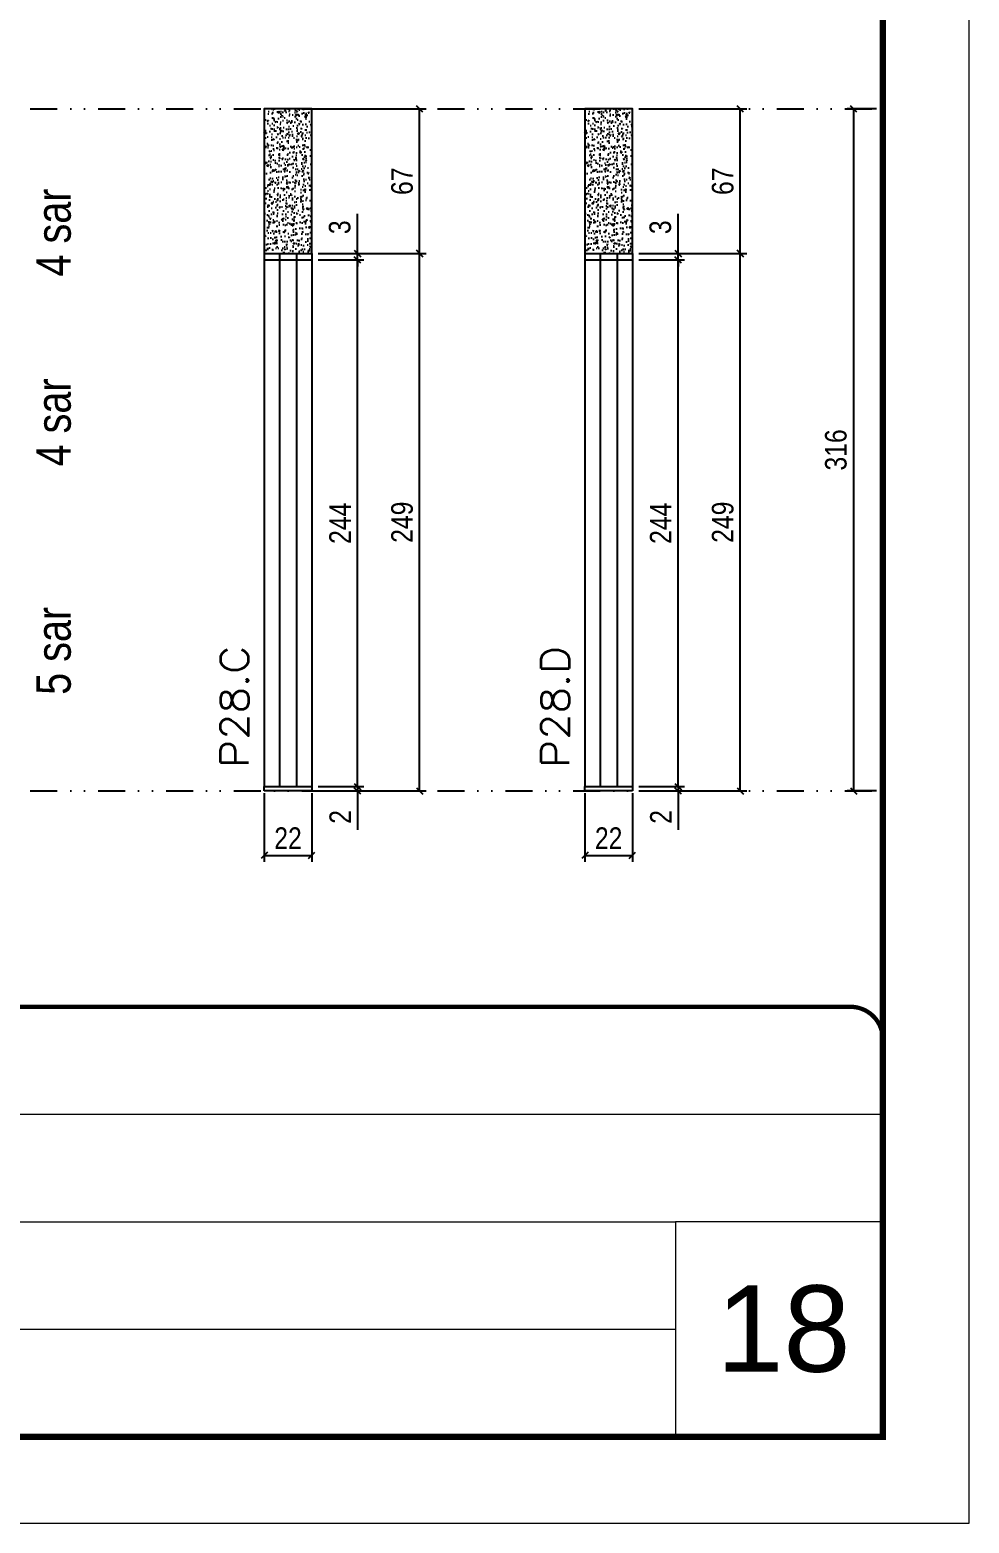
# Model space of a CAD drawing. Extents: x 14400 to 20667, y -21631 to 6985.
# Drawn here: x 17062 to 17497, y 1340 to 2032 of the extents above; entities that cross this region are included whole.
import ezdxf

# ---------------------------------------------------------------- set-up
doc = ezdxf.new("R2010")
doc.units = 0
for name, pattern in [('CONTINUO', [0]), ('DASHED', [0.75, 0.5, -0.25]), ('DIVIDE2', [0.625, 0.25, -0.125, 0, -0.125, 0, -0.125])]:
    doc.linetypes.add(name, pattern=pattern)
for name, color, linetype, lineweight in [('CARIMBO', 255, 'Continuous', 9), ('Folhas', 255, 'Continuous', 9), ('SARRAFO DE PRESSAO', 251, 'DASHED', 9), ('Texto Seção', 7, 'Continuous', 15)]:
    doc.layers.add(name, color=color, linetype=linetype, lineweight=lineweight)
for name, color, linetype in [('COTA', 241, 'Continuous'), ('NOMENCLATURA', 7, 'Continuous'), ('Nível', 160, 'Continuous'), ('Painéis', 200, 'Continuous'), ('SARR_2.2x7', 40, 'Continuous')]:
    doc.layers.add(name, color=color, linetype=linetype)
doc.styles.add('ARIAL', font='arial.ttf')
doc.styles.add('ARIAL_NARROW', font='ARIALN.TTF', dxfattribs={"height": 0.2})
doc.styles.add('COTA TECNICA', font='techl___.ttf', dxfattribs={"height": 10})
doc.styles.add('COTA TECNICA-50', font='techl___.ttf', dxfattribs={"height": 10})
doc.styles.add('REGUA-120', font='ROMANS.shx', dxfattribs={"height": 15})
doc.dimstyles.new('COTA PAINEL-50', dxfattribs={"dimtxt": 10, "dimasz": 3, "dimexe": 3, "dimexo": 3, "dimgap": 3, "dimtad": 1, "dimdec": 1, "dimzin": 12, "dimdsep": 46, "dimtxsty": 'COTA TECNICA-50', "dimblk1": 'OBLIQUE', "dimblk2": 'OBLIQUE', "dimsah": 1, "dimcen": 0.9, "dimclrd": 4, "dimclre": 4, "dimclrt": 240, "dimadec": 1, "dimazin": 3, "dimtfac": 1, "dimtdec": 1, "dimtmove": 0, "dimatfit": 3, "dimfxl": 1, "dimtolj": 1, "dimtzin": 12, "dimarcsym": 0})
doc.dimstyles.new('PAINEL', dxfattribs={"dimtxt": 10, "dimasz": 3, "dimexe": 3, "dimexo": 3, "dimgap": 3, "dimtad": 1, "dimdec": 1, "dimzin": 12, "dimdsep": 46, "dimtxsty": 'COTA TECNICA', "dimblk1": 'OBLIQUE', "dimblk2": 'OBLIQUE', "dimsah": 1, "dimcen": 0.9, "dimclrd": 4, "dimclre": 4, "dimclrt": 240, "dimadec": 1, "dimazin": 3, "dimtfac": 1, "dimtdec": 1, "dimtmove": 0, "dimatfit": 3, "dimfxl": 1, "dimtolj": 1, "dimtzin": 12, "dimarcsym": 0})

# ---------------------------------------------------------------- blocks, each defined once
blk = doc.blocks.new('9999999999')
at = {"color": 30, "linetype": 'CONTINUO'}
for p, q in [((98564.56, 34379.64), (99583.98, 34379.64)), ((98564.56, 34329.83), (99487.98, 34329.83)), ((99583.98, 34329.83), (99487.98, 34329.83)), ((99487.98, 34329.83), (99487.98, 34230.21)), ((98564.56, 34280.02), (99487.98, 34280.02))]:
    blk.add_line(p, q, dxfattribs=at)
at = {"color": 30, "linetype": 'CONTINUO', "const_width": 2}
blk.add_lwpolyline([(99583.98, 34230.21), (99583.98, 34414.45, 0.414214), (99568.98, 34429.45), (98228.98, 34429.45, 0.414214), (98213.98, 34414.45), (98213.98, 34245.21, 0.414214), (98228.98, 34230.21), (99583.98, 34230.21)], format="xyb", dxfattribs=at)
at = {"layer": 'Folhas'}
blk.add_lwpolyline([(98138.98, 34190.21), (99623.98, 34190.21), (99623.98, 35240.21), (98138.98, 35240.21)], close=True, dxfattribs=at)
at = {"layer": 'Folhas', "color": 30, "const_width": 3}
blk.add_lwpolyline([(98213.98, 34230.21), (99583.98, 34230.21), (99583.98, 35200.21), (98213.98, 35200.21)], close=True, dxfattribs=at)
blk = doc.blocks.new('_Oblique')
at = {"color": 0, "linetype": 'ByBlock', "lineweight": -2}
blk.add_line((-0.5, -0.5), (0.5, 0.5), dxfattribs=at)
blk = doc.blocks.new('*D1074')
at = {"layer": 'COTA', "color": 4, "lineweight": -2, "transparency": 16777216}
for p, q in [((17453.97, 1995.71), (17440.47, 1995.71)), ((17443.47, 1679.71), (17443.47, 1995.71)), ((17453.97, 1679.71), (17440.47, 1679.71))]:
    blk.add_line(p, q, dxfattribs=at)
at = {"layer": 'Defpoints', "color": 0, "transparency": 16777216}
for p in [(17443.47, 1995.71), (17456.97, 1995.71), (17456.97, 1679.71)]:
    blk.add_point(p, dxfattribs=at)
at = {"layer": 'COTA', "color": 4, "lineweight": -2, "transparency": 16777216, "xscale": 3, "yscale": 3, "zscale": 3}
for p, rotation in [((17443.47, 1995.71), 90), ((17443.47, 1679.71), 270)]:
    blk.add_blockref('_Oblique', p, dxfattribs=dict(at, rotation=rotation))
at = {"layer": 'COTA', "color": 240, "transparency": 16777216, "insert": (17435.25, 1837.71), "char_height": 10, "attachment_point": 5, "rotation": 90, "style": 'COTA TECNICA'}
blk.add_mtext('\\A1;316', dxfattribs=at)
blk = doc.blocks.new('*D1068')
at = {"layer": 'COTA', "color": 4, "lineweight": -2, "transparency": 16777216}
for p, q in [((17170.34, 1678.71), (17170.34, 1646.82)), ((17192.34, 1678.71), (17192.34, 1646.82)), ((17170.34, 1649.82), (17192.34, 1649.82))]:
    blk.add_line(p, q, dxfattribs=at)
at = {"layer": 'Defpoints', "color": 0, "transparency": 16777216}
for p in [(17170.34, 1681.71), (17192.34, 1681.71), (17192.34, 1649.82)]:
    blk.add_point(p, dxfattribs=at)
at = {"layer": 'COTA', "color": 4, "lineweight": -2, "transparency": 16777216, "xscale": 3, "yscale": 3, "zscale": 3, "rotation": 180}
blk.add_blockref('_Oblique', (17170.34, 1649.82), dxfattribs=at)
at = {"layer": 'COTA', "color": 4, "lineweight": -2, "transparency": 16777216, "xscale": 3, "yscale": 3, "zscale": 3}
blk.add_blockref('_Oblique', (17192.34, 1649.82), dxfattribs=at)
at = {"layer": 'COTA', "color": 240, "transparency": 16777216, "insert": (17181.34, 1657.82), "char_height": 10, "attachment_point": 5, "style": 'COTA TECNICA'}
blk.add_mtext('\\A1;22', dxfattribs=at)
blk = doc.blocks.new('*D1069')
at = {"layer": 'COTA', "color": 4, "lineweight": -2, "transparency": 16777216}
for p, q in [((17195.34, 1681.71), (17216.54, 1681.71)), ((17213.54, 1681.71), (17213.54, 1684.71)), ((17213.54, 1681.71), (17213.54, 1679.71)), ((17195.34, 1679.71), (17216.54, 1679.71)), ((17213.54, 1679.71), (17213.54, 1661.6))]:
    blk.add_line(p, q, dxfattribs=at)
at = {"layer": 'Defpoints', "color": 0, "transparency": 16777216}
for p in [(17192.34, 1681.71), (17213.54, 1681.71), (17192.34, 1679.71)]:
    blk.add_point(p, dxfattribs=at)
at = {"layer": 'COTA', "color": 4, "lineweight": -2, "transparency": 16777216, "xscale": 3, "yscale": 3, "zscale": 3}
for p, rotation in [((17213.54, 1681.71), 270), ((17213.54, 1679.71), 90)]:
    blk.add_blockref('_Oblique', p, dxfattribs=dict(at, rotation=rotation))
at = {"layer": 'COTA', "color": 240, "transparency": 16777216, "insert": (17205.54, 1667.65), "char_height": 10, "attachment_point": 5, "rotation": 90, "style": 'COTA TECNICA-50'}
blk.add_mtext('\\A1;2', dxfattribs=at)
blk = doc.blocks.new('*D1070')
at = {"layer": 'COTA', "color": 4, "lineweight": -2, "transparency": 16777216}
for p, q in [((17195.34, 1928.71), (17245.33, 1928.71)), ((17242.33, 1679.71), (17242.33, 1928.71)), ((17195.34, 1679.71), (17245.33, 1679.71))]:
    blk.add_line(p, q, dxfattribs=at)
at = {"layer": 'Defpoints', "color": 0, "transparency": 16777216}
for p in [(17192.34, 1928.71), (17242.33, 1928.71), (17192.34, 1679.71)]:
    blk.add_point(p, dxfattribs=at)
at = {"layer": 'COTA', "color": 4, "lineweight": -2, "transparency": 16777216, "xscale": 3, "yscale": 3, "zscale": 3}
for p, rotation in [((17242.33, 1928.71), 90), ((17242.33, 1679.71), 270)]:
    blk.add_blockref('_Oblique', p, dxfattribs=dict(at, rotation=rotation))
at = {"layer": 'COTA', "color": 240, "transparency": 16777216, "insert": (17234.23, 1804.21), "char_height": 10, "attachment_point": 5, "rotation": 90, "style": 'COTA TECNICA-50'}
blk.add_mtext('\\A1;249', dxfattribs=at)
blk = doc.blocks.new('*D1095')
at = {"layer": 'COTA', "color": 4, "lineweight": -2, "transparency": 16777216}
for p, q in [((17195.34, 1995.71), (17245.33, 1995.71)), ((17242.33, 1928.71), (17242.33, 1995.71)), ((17195.34, 1928.71), (17245.33, 1928.71))]:
    blk.add_line(p, q, dxfattribs=at)
at = {"layer": 'Defpoints', "color": 0, "transparency": 16777216}
for p in [(17192.34, 1995.71), (17242.33, 1995.71), (17192.34, 1928.71)]:
    blk.add_point(p, dxfattribs=at)
at = {"layer": 'COTA', "color": 4, "lineweight": -2, "transparency": 16777216, "xscale": 3, "yscale": 3, "zscale": 3}
for p, rotation in [((17242.33, 1995.71), 90), ((17242.33, 1928.71), 270)]:
    blk.add_blockref('_Oblique', p, dxfattribs=dict(at, rotation=rotation))
at = {"layer": 'COTA', "color": 240, "transparency": 16777216, "insert": (17234.23, 1962.21), "char_height": 10, "attachment_point": 5, "rotation": 90, "style": 'COTA TECNICA'}
blk.add_mtext('\\A1;67', dxfattribs=at)
blk = doc.blocks.new('*D1096')
at = {"layer": 'COTA', "color": 4, "lineweight": -2, "transparency": 16777216}
for p, q in [((17195.34, 1925.71), (17216.54, 1925.71)), ((17213.54, 1681.71), (17213.54, 1925.71)), ((17195.34, 1681.71), (17216.54, 1681.71))]:
    blk.add_line(p, q, dxfattribs=at)
at = {"layer": 'Defpoints', "color": 0, "transparency": 16777216}
for p in [(17192.34, 1925.71), (17213.54, 1925.71), (17192.34, 1681.71)]:
    blk.add_point(p, dxfattribs=at)
at = {"layer": 'COTA', "color": 4, "lineweight": -2, "transparency": 16777216, "xscale": 3, "yscale": 3, "zscale": 3}
for p, rotation in [((17213.54, 1925.71), 90), ((17213.54, 1681.71), 270)]:
    blk.add_blockref('_Oblique', p, dxfattribs=dict(at, rotation=rotation))
at = {"layer": 'COTA', "color": 240, "transparency": 16777216, "insert": (17205.46, 1803.71), "char_height": 10, "attachment_point": 5, "rotation": 90, "style": 'COTA TECNICA'}
blk.add_mtext('\\A1;244', dxfattribs=at)
blk = doc.blocks.new('*D1097')
at = {"layer": 'COTA', "color": 4, "lineweight": -2, "transparency": 16777216}
for p, q in [((17213.54, 1928.71), (17213.54, 1947.04)), ((17195.34, 1928.71), (17216.54, 1928.71)), ((17195.34, 1925.71), (17216.54, 1925.71)), ((17213.54, 1925.71), (17213.54, 1928.71)), ((17213.54, 1925.71), (17213.54, 1922.71))]:
    blk.add_line(p, q, dxfattribs=at)
at = {"layer": 'Defpoints', "color": 0, "transparency": 16777216}
for p in [(17192.34, 1928.71), (17192.34, 1925.71), (17213.54, 1928.71)]:
    blk.add_point(p, dxfattribs=at)
at = {"layer": 'COTA', "color": 4, "lineweight": -2, "transparency": 16777216, "xscale": 3, "yscale": 3, "zscale": 3}
for p, rotation in [((17213.54, 1928.71), 270), ((17213.54, 1925.71), 90)]:
    blk.add_blockref('_Oblique', p, dxfattribs=dict(at, rotation=rotation))
at = {"layer": 'COTA', "color": 240, "transparency": 16777216, "insert": (17205.32, 1940.88), "char_height": 10, "attachment_point": 5, "rotation": 90, "style": 'COTA TECNICA'}
blk.add_mtext('\\A1;3', dxfattribs=at)
blk = doc.blocks.new('*D1071')
at = {"layer": 'COTA', "color": 4, "lineweight": -2, "transparency": 16777216}
for p, q in [((17318.92, 1678.71), (17318.92, 1646.82)), ((17340.92, 1678.71), (17340.92, 1646.82)), ((17318.92, 1649.82), (17340.92, 1649.82))]:
    blk.add_line(p, q, dxfattribs=at)
at = {"layer": 'Defpoints', "color": 0, "transparency": 16777216}
for p in [(17318.92, 1681.71), (17340.92, 1681.71), (17340.92, 1649.82)]:
    blk.add_point(p, dxfattribs=at)
at = {"layer": 'COTA', "color": 4, "lineweight": -2, "transparency": 16777216, "xscale": 3, "yscale": 3, "zscale": 3, "rotation": 180}
blk.add_blockref('_Oblique', (17318.92, 1649.82), dxfattribs=at)
at = {"layer": 'COTA', "color": 4, "lineweight": -2, "transparency": 16777216, "xscale": 3, "yscale": 3, "zscale": 3}
blk.add_blockref('_Oblique', (17340.92, 1649.82), dxfattribs=at)
at = {"layer": 'COTA', "color": 240, "transparency": 16777216, "insert": (17329.92, 1657.82), "char_height": 10, "attachment_point": 5, "style": 'COTA TECNICA'}
blk.add_mtext('\\A1;22', dxfattribs=at)
blk = doc.blocks.new('*D1072')
at = {"layer": 'COTA', "color": 4, "lineweight": -2, "transparency": 16777216}
for p, q in [((17343.92, 1681.71), (17365.12, 1681.71)), ((17362.12, 1681.71), (17362.12, 1684.71)), ((17362.12, 1681.71), (17362.12, 1679.71)), ((17343.92, 1679.71), (17365.12, 1679.71)), ((17362.12, 1679.71), (17362.12, 1661.6))]:
    blk.add_line(p, q, dxfattribs=at)
at = {"layer": 'Defpoints', "color": 0, "transparency": 16777216}
for p in [(17340.92, 1681.71), (17362.12, 1681.71), (17340.92, 1679.71)]:
    blk.add_point(p, dxfattribs=at)
at = {"layer": 'COTA', "color": 4, "lineweight": -2, "transparency": 16777216, "xscale": 3, "yscale": 3, "zscale": 3}
for p, rotation in [((17362.12, 1681.71), 270), ((17362.12, 1679.71), 90)]:
    blk.add_blockref('_Oblique', p, dxfattribs=dict(at, rotation=rotation))
at = {"layer": 'COTA', "color": 240, "transparency": 16777216, "insert": (17354.12, 1667.65), "char_height": 10, "attachment_point": 5, "rotation": 90, "style": 'COTA TECNICA-50'}
blk.add_mtext('\\A1;2', dxfattribs=at)
blk = doc.blocks.new('*D1073')
at = {"layer": 'COTA', "color": 4, "lineweight": -2, "transparency": 16777216}
for p, q in [((17343.92, 1928.71), (17393.91, 1928.71)), ((17390.91, 1679.71), (17390.91, 1928.71)), ((17343.92, 1679.71), (17393.91, 1679.71))]:
    blk.add_line(p, q, dxfattribs=at)
at = {"layer": 'Defpoints', "color": 0, "transparency": 16777216}
for p in [(17340.92, 1928.71), (17390.91, 1928.71), (17340.92, 1679.71)]:
    blk.add_point(p, dxfattribs=at)
at = {"layer": 'COTA', "color": 4, "lineweight": -2, "transparency": 16777216, "xscale": 3, "yscale": 3, "zscale": 3}
for p, rotation in [((17390.91, 1928.71), 90), ((17390.91, 1679.71), 270)]:
    blk.add_blockref('_Oblique', p, dxfattribs=dict(at, rotation=rotation))
at = {"layer": 'COTA', "color": 240, "transparency": 16777216, "insert": (17382.81, 1804.21), "char_height": 10, "attachment_point": 5, "rotation": 90, "style": 'COTA TECNICA-50'}
blk.add_mtext('\\A1;249', dxfattribs=at)
blk = doc.blocks.new('*D1098')
at = {"layer": 'COTA', "color": 4, "lineweight": -2, "transparency": 16777216}
for p, q in [((17343.92, 1995.71), (17393.91, 1995.71)), ((17390.91, 1928.71), (17390.91, 1995.71)), ((17343.92, 1928.71), (17393.91, 1928.71))]:
    blk.add_line(p, q, dxfattribs=at)
at = {"layer": 'Defpoints', "color": 0, "transparency": 16777216}
for p in [(17340.92, 1995.71), (17390.91, 1995.71), (17340.92, 1928.71)]:
    blk.add_point(p, dxfattribs=at)
at = {"layer": 'COTA', "color": 4, "lineweight": -2, "transparency": 16777216, "xscale": 3, "yscale": 3, "zscale": 3}
for p, rotation in [((17390.91, 1995.71), 90), ((17390.91, 1928.71), 270)]:
    blk.add_blockref('_Oblique', p, dxfattribs=dict(at, rotation=rotation))
at = {"layer": 'COTA', "color": 240, "transparency": 16777216, "insert": (17382.81, 1962.21), "char_height": 10, "attachment_point": 5, "rotation": 90, "style": 'COTA TECNICA'}
blk.add_mtext('\\A1;67', dxfattribs=at)
blk = doc.blocks.new('*D1099')
at = {"layer": 'COTA', "color": 4, "lineweight": -2, "transparency": 16777216}
for p, q in [((17343.92, 1925.71), (17365.12, 1925.71)), ((17362.12, 1681.71), (17362.12, 1925.71)), ((17343.92, 1681.71), (17365.12, 1681.71))]:
    blk.add_line(p, q, dxfattribs=at)
at = {"layer": 'Defpoints', "color": 0, "transparency": 16777216}
for p in [(17340.92, 1925.71), (17362.12, 1925.71), (17340.92, 1681.71)]:
    blk.add_point(p, dxfattribs=at)
at = {"layer": 'COTA', "color": 4, "lineweight": -2, "transparency": 16777216, "xscale": 3, "yscale": 3, "zscale": 3}
for p, rotation in [((17362.12, 1925.71), 90), ((17362.12, 1681.71), 270)]:
    blk.add_blockref('_Oblique', p, dxfattribs=dict(at, rotation=rotation))
at = {"layer": 'COTA', "color": 240, "transparency": 16777216, "insert": (17354.04, 1803.71), "char_height": 10, "attachment_point": 5, "rotation": 90, "style": 'COTA TECNICA'}
blk.add_mtext('\\A1;244', dxfattribs=at)
blk = doc.blocks.new('*D1100')
at = {"layer": 'COTA', "color": 4, "lineweight": -2, "transparency": 16777216}
for p, q in [((17362.12, 1928.71), (17362.12, 1947.04)), ((17343.92, 1928.71), (17365.12, 1928.71)), ((17343.92, 1925.71), (17365.12, 1925.71)), ((17362.12, 1925.71), (17362.12, 1928.71)), ((17362.12, 1925.71), (17362.12, 1922.71))]:
    blk.add_line(p, q, dxfattribs=at)
at = {"layer": 'Defpoints', "color": 0, "transparency": 16777216}
for p in [(17340.92, 1928.71), (17340.92, 1925.71), (17362.12, 1928.71)]:
    blk.add_point(p, dxfattribs=at)
at = {"layer": 'COTA', "color": 4, "lineweight": -2, "transparency": 16777216, "xscale": 3, "yscale": 3, "zscale": 3}
for p, rotation in [((17362.12, 1928.71), 270), ((17362.12, 1925.71), 90)]:
    blk.add_blockref('_Oblique', p, dxfattribs=dict(at, rotation=rotation))
at = {"layer": 'COTA', "color": 240, "transparency": 16777216, "insert": (17353.9, 1940.88), "char_height": 10, "attachment_point": 5, "rotation": 90, "style": 'COTA TECNICA'}
blk.add_mtext('\\A1;3', dxfattribs=at)

msp = doc.modelspace()

# ---------------------------------------------------------------- hatches: boundary and pattern name
at = {"layer": 'COTA'}
h = msp.add_hatch(dxfattribs=at)
h.set_pattern_fill('AR-CONC', color=256, scale=0.03)
h.set_pattern_definition([(50, (-1569.7093, -2297.15), (5.4655401, -0.4781726), [0.5715, -6.2865]), (355, (-1569.7093, -2297.15), (-1.0573026, 5.7317054), [0.4572, -5.0292175]), (100.451445, (-1569.254, -2297.19), (4.4082374, 5.2535326), [0.4857003, -5.3427073]), (46.1842, (-1569.709, -2295.626), (8.1323712, -1.2612698), [0.85725, -9.42975]), (96.635558, (-1569.032, -2295.731), (7.122124, 7.4227837), [0.7285507, -8.0140682]), (351.18415, (-1569.709, -2295.626), (7.122124, 7.4227837), [0.685799, -7.543792]), (21, (-1568.9473, -2296.007), (4.5484317, -3.0679559), [0.5715, -6.2865]), (326, (-1568.9473, -2296.007), (1.8540609, 5.525639), [0.4572, -5.0292]), (71.451445, (-1568.5683, -2296.263), (6.4024926, 2.457683), [0.4857003, -5.3426981]), (37.5, (-1569.7093, -2297.1502), (0.0926581, 2.53665117), [0, -4.96824, 0, -5.1054, 0, -5.04825]), (7.5, (-1569.7093, -2297.1502), (2.00458988, 3.00541724), [0, -2.91084, 0, -4.85394, 0, -1.92405]), (327.5, (-1571.4086, -2297.1502), (4.06771786, -0.17186232), [0, -1.905, 0, -5.9436, 0, -7.8867]), (317.5, (-1572.1706, -2297.1502), (4.44387544, 0.7627947), [0, -2.4765, 0, -3.94716, 0, -5.6007])])
h.paths.add_polyline_path([(17192.34, 1995.71), (17170.34, 1995.71), (17170.34, 1928.71), (17192.34, 1928.71)])
h = msp.add_hatch(dxfattribs=at)
h.set_pattern_fill('AR-CONC', color=256, scale=0.03)
h.set_pattern_definition([(50, (-1421.1306, -2297.15), (5.4655401, -0.4781726), [0.5715, -6.2865]), (355, (-1421.1306, -2297.15), (-1.0573026, 5.7317054), [0.4572, -5.0292175]), (100.451445, (-1420.675, -2297.19), (4.4082374, 5.2535326), [0.4857003, -5.3427073]), (46.1842, (-1421.1306, -2295.626), (8.1323712, -1.2612698), [0.85725, -9.42975]), (96.635558, (-1420.453, -2295.731), (7.122124, 7.4227837), [0.7285507, -8.0140682]), (351.18415, (-1421.131, -2295.626), (7.122124, 7.4227837), [0.685799, -7.543792]), (21, (-1420.3686, -2296.007), (4.5484317, -3.0679559), [0.5715, -6.2865]), (326, (-1420.3686, -2296.007), (1.8540609, 5.525639), [0.4572, -5.0292]), (71.451445, (-1419.9896, -2296.263), (6.4024926, 2.457683), [0.4857003, -5.3426981]), (37.5, (-1421.1306, -2297.1502), (0.0926581, 2.53665117), [0, -4.96824, 0, -5.1054, 0, -5.04825]), (7.5, (-1421.1306, -2297.1502), (2.00458988, 3.00541724), [0, -2.91084, 0, -4.85394, 0, -1.92405]), (327.5, (-1422.8299, -2297.1502), (4.06771786, -0.17186232), [0, -1.905, 0, -5.9436, 0, -7.8867]), (317.5, (-1423.592, -2297.1502), (4.44387544, 0.7627947), [0, -2.4765, 0, -3.94716, 0, -5.6007])])
h.paths.add_polyline_path([(17340.92, 1995.71), (17318.92, 1995.71), (17318.92, 1928.71), (17340.92, 1928.71)])

# ---------------------------------------------------------------- linework, layer by layer
for points in [[(17170.34, 1928.71), (17192.34, 1928.71), (17192.34, 1995.71), (17170.34, 1995.71)], [(17318.92, 1928.71), (17340.92, 1928.71), (17340.92, 1995.71), (17318.92, 1995.71)]]:
    msp.add_lwpolyline(points, close=True, dxfattribs=at)
at = {"layer": 'Nível', "color": 4, "linetype": 'DIVIDE2', "ltscale": 50}
for p, q in [((16086.97, 1995.71), (17456.97, 1995.71)), ((16086.97, 1679.71), (17456.97, 1679.71))]:
    msp.add_line(p, q, dxfattribs=at)
at = {"layer": 'Painéis'}
for p, q in [((17170.34, 1928.71), (17170.34, 1681.71)), ((17170.34, 1928.71), (17192.34, 1928.71)), ((17170.34, 1925.71), (17192.34, 1925.71)), ((17192.34, 1928.71), (17192.34, 1681.71)), ((17318.92, 1928.71), (17318.92, 1681.71)), ((17318.92, 1928.71), (17340.92, 1928.71)), ((17318.92, 1925.71), (17340.92, 1925.71)), ((17340.92, 1928.71), (17340.92, 1681.71)), ((17170.34, 1681.71), (17192.34, 1681.71)), ((17170.34, 1679.71), (17170.34, 1681.71)), ((17192.34, 1681.71), (17192.34, 1679.71)), ((17318.92, 1681.71), (17340.92, 1681.71)), ((17318.92, 1679.71), (17318.92, 1681.71)), ((17340.92, 1681.71), (17340.92, 1679.71)), ((17192.34, 1679.71), (17170.34, 1679.71)), ((17340.92, 1679.71), (17318.92, 1679.71))]:
    msp.add_line(p, q, dxfattribs=at)
at = {"layer": 'SARR_2.2x7'}
for p, q in [((17177.34, 1928.71), (17177.34, 1681.71)), ((17185.34, 1928.71), (17185.34, 1681.71)), ((17325.92, 1928.71), (17325.92, 1681.71)), ((17333.92, 1928.71), (17333.92, 1681.71))]:
    msp.add_line(p, q, dxfattribs=at)

# ---------------------------------------------------------------- block references
at = {"layer": 'SARRAFO DE PRESSAO', "color": 6, "linetype": 'ByBlock'}
msp.add_blockref('9999999999', (-82127.01, -32849.78), dxfattribs=at)

# ---------------------------------------------------------------- texts
at = {"layer": 'CARIMBO', "style": 'ARIAL'}
msp.add_text('18', height=40, dxfattribs=at).set_placement((17379.83, 1410.57))
at = {"layer": 'NOMENCLATURA', "style": 'ARIAL_NARROW'}
for s, p in [('4 sar', (17080.65, 1918.07)), ('4 sar', (17080.65, 1830.07)), ('5 sar', (17080.65, 1724.23))]:
    msp.add_text(s, height=16, rotation=90, dxfattribs=at).set_placement(p)
at = {"layer": 'Texto Seção', "style": 'REGUA-120', "width": 1.1}
for s, p in [('P28.C', (17163.09, 1690.47)), ('P28.D', (17311.67, 1690.47))]:
    msp.add_text(s, height=13, rotation=90, dxfattribs=at).set_placement(p)

# ---------------------------------------------------------------- dimensions: what is measured, and where the dimension line sits
at = {"layer": 'COTA'}
for base, p1, p2, dimstyle, picture, middle in [((17242.33, 1995.71), (17192.34, 1928.71), (17192.34, 1995.71), 'PAINEL', '*D1095', (17234.23, 1962.21)), ((17390.91, 1995.71), (17340.92, 1928.71), (17340.92, 1995.71), 'PAINEL', '*D1098', (17382.81, 1962.21)), ((17443.47, 1995.71), (17456.97, 1679.71), (17456.97, 1995.71), 'PAINEL', '*D1074', (17435.25, 1837.71)), ((17213.54, 1928.71), (17192.34, 1925.71), (17192.34, 1928.71), 'PAINEL', '*D1097', (17205.32, 1940.88)), ((17362.12, 1928.71), (17340.92, 1925.71), (17340.92, 1928.71), 'PAINEL', '*D1100', (17353.9, 1940.88)), ((17242.33, 1928.71), (17192.34, 1679.71), (17192.34, 1928.71), 'COTA PAINEL-50', '*D1070', (17234.23, 1804.21)), ((17213.54, 1925.71), (17192.34, 1681.71), (17192.34, 1925.71), 'PAINEL', '*D1096', (17205.46, 1803.71)), ((17390.91, 1928.71), (17340.92, 1679.71), (17340.92, 1928.71), 'COTA PAINEL-50', '*D1073', (17382.81, 1804.21)), ((17362.12, 1925.71), (17340.92, 1681.71), (17340.92, 1925.71), 'PAINEL', '*D1099', (17354.04, 1803.71))]:
    dim = msp.add_linear_dim(base=base, p1=p1, p2=p2, angle=90, dimstyle=dimstyle, dxfattribs=at)
    dim.commit()
    dim.dimension.update_dxf_attribs({"geometry": picture, "text_midpoint": middle})
for base, p1, p2, picture, middle in [((17192.34, 1649.82), (17170.34, 1681.71), (17192.34, 1681.71), '*D1068', (17181.34, 1657.82)), ((17340.92, 1649.82), (17318.92, 1681.71), (17340.92, 1681.71), '*D1071', (17329.92, 1657.82))]:
    dim = msp.add_linear_dim(base=base, p1=p1, p2=p2, dimstyle='PAINEL', override={"dimarcsym": 2}, dxfattribs=at)
    dim.commit()
    dim.dimension.update_dxf_attribs({"geometry": picture, "text_midpoint": middle})
for base, p1, p2, picture, middle in [((17213.54, 1681.71), (17192.34, 1679.71), (17192.34, 1681.71), '*D1069', (17213.54, 1667.65)), ((17362.12, 1681.71), (17340.92, 1679.71), (17340.92, 1681.71), '*D1072', (17362.12, 1667.65))]:
    dim = msp.add_linear_dim(base=base, p1=p1, p2=p2, angle=90, dimstyle='COTA PAINEL-50', dxfattribs=at)
    dim.commit()
    dim.dimension.update_dxf_attribs({"geometry": picture, "text_midpoint": middle, "dimtype": 160})

doc.saveas('drawing.dxf')
